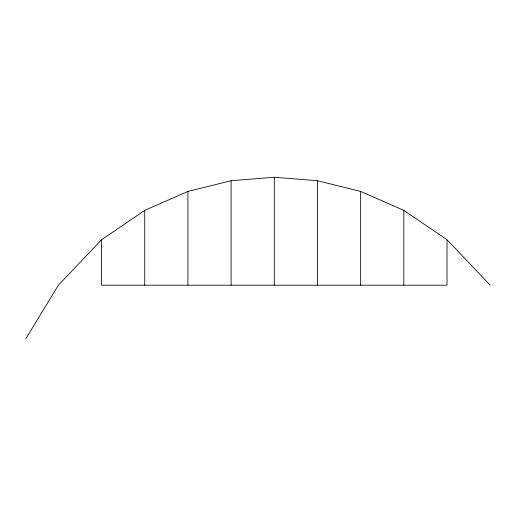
<?xml version="1.0" encoding="UTF-8"?>
<svg xmlns="http://www.w3.org/2000/svg" width="516" height="516" viewBox="0 0 516 516"><rect width="100%" height="100%" fill="white"/><g stroke="black" fill="none" stroke-linecap="round" stroke-linejoin="round"><path stroke-width="0.77" d="M25.8 338.754L58.385 285.2L101.562 239.759L144.744 210.367L187.927 191.436L231.11 180.723L274.293 177.246L317.475 180.723L360.652 191.436L403.835 210.367L447.017 239.759L490.2 285.2M447.017 239.759L447.017 285.2L101.562 285.2L101.562 239.759M403.835 210.367L403.835 285.2M360.652 191.436L360.652 285.2M317.475 180.723L317.475 285.2M274.293 177.246L274.293 285.2M231.11 180.723L231.11 285.2M187.927 191.436L187.927 285.2M144.744 210.367L144.744 285.2"/></g></svg>
